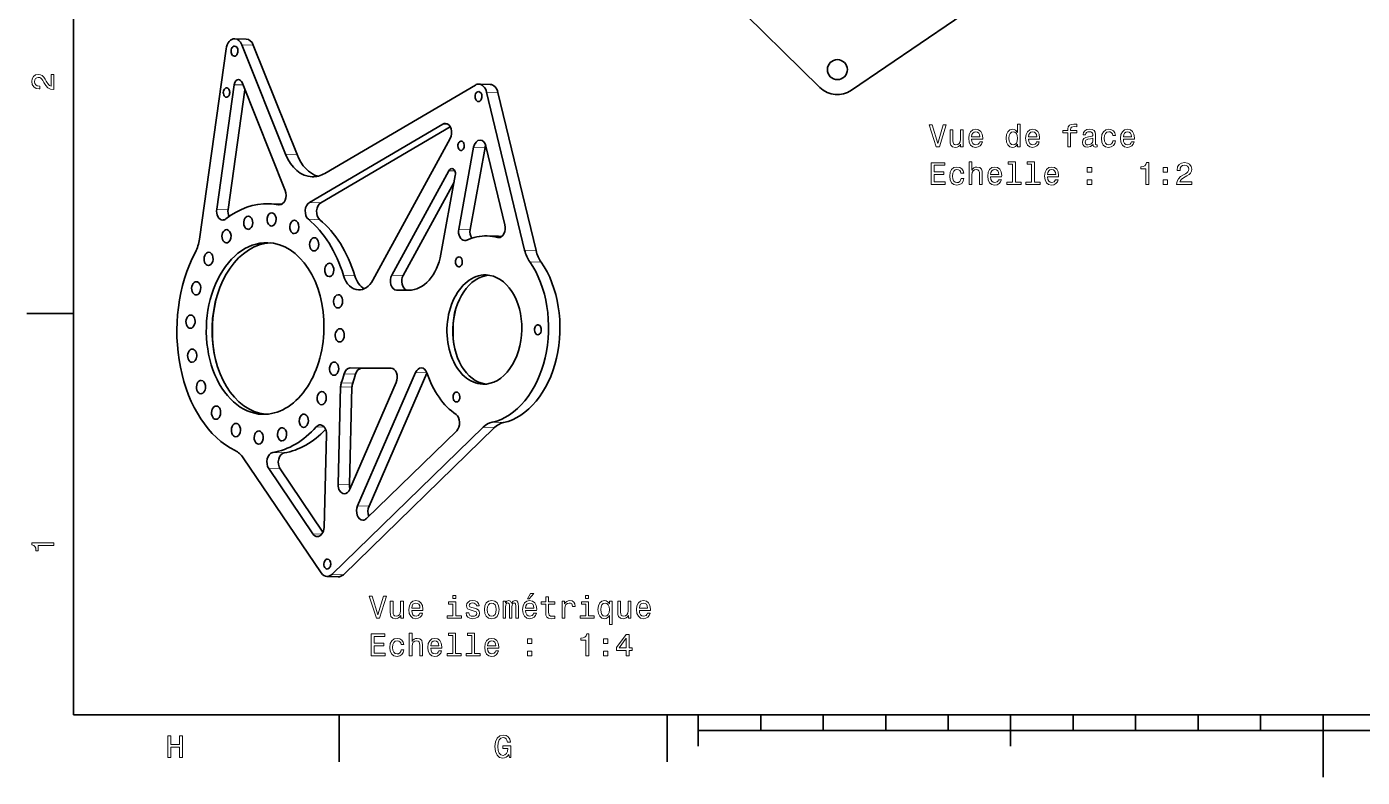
# Model space of a CAD drawing. Extents: x 0 to 420, y 0 to 297.
# Drawn here: x 2.5 to 216.3, y 0 to 120.2 of the extents above; entities that cross this region are included whole.
import ezdxf

# ---------------------------------------------------------------- set-up
doc = ezdxf.new("R2010")
doc.units = 0

msp = doc.modelspace()

# ---------------------------------------------------------------- linework, layer by layer
at = {"color": 7, "lineweight": 35}
for p, q in [((10, 287), (10, 10)), ((203.941559, 157.397064), (134.52124, 110.038849)), ((129.4646, 110.489006), (92.093521, 147.182709)), ((34.419998, 116.660278), (30.148701, 86.207352)), ((32.911587, 91.018806), (35.704182, 110.929092)), ((74.338333, 110.881699), (50.223541, 96.72876)), ((76.117523, 109.730698), (82.2071, 84.435989)), ((77.938835, 109.675842), (84.028412, 84.381126)), ((69.122787, 104.614227), (47.74585, 92.06813)), ((70.294945, 104.178375), (49.567162, 92.013268)), ((70.284386, 102.306519), (57.893433, 79.629662)), ((64.75972, 64.859703), (55.469994, 43.477299)), ((66.554886, 64.744667), (57.291306, 43.42244)), ((75.562202, 56.064754), (51.36158, 32.505417)), ((77.383507, 56.009895), (53.182888, 32.450554)), ((56.890366, 41.453918), (71.325478, 55.506519)), ((49.634346, 32.738735), (37.173546, 51.142403)), ((10, 10), (410, 10)), ((110, 7.5), (310, 7.5))]:
    msp.add_line(p, q, dxfattribs=at)
at = {"color": 7, "lineweight": 35, "ltscale": 0.045553}
for p, q in [((37.643452, 118.247604), (35.82214, 118.30246)), ((76.705215, 110.973175), (74.883911, 111.028046)), ((43.091843, 91.817566), (41.270535, 91.872421)), ((78.035332, 86.651627), (76.21402, 86.70649)), ((52.380989, 32.106918), (50.559677, 32.161781))]:
    msp.add_line(p, q, dxfattribs=at)
at = {"color": 7, "lineweight": 13, "ltscale": 0.045553}
for p, q in [((38.771446, 117.28421), (36.950134, 117.339066)), ((77.938835, 109.675842), (76.117523, 109.730698)), ((75.865921, 100.847679), (74.044609, 100.902542)), ((45.76886, 99.737869), (43.947548, 99.792725)), ((49.567162, 92.013268), (47.74585, 92.06813)), ((34.732895, 90.963943), (32.911587, 91.018806)), ((49.411995, 89.312279), (47.590687, 89.367142)), ((73.475899, 87.759453), (71.654587, 87.814316)), ((84.028412, 84.381126), (82.2071, 84.435989)), ((84.843048, 82.516243), (83.021744, 82.571106)), ((55.020691, 80.331955), (53.199383, 80.386818)), ((62.760021, 80.392578), (60.938709, 80.447441)), ((55.132221, 64.557892), (53.310913, 64.612755)), ((56.10783, 65.512367), (54.286522, 65.56723)), ((54.568398, 62.493904), (52.747086, 62.548767)), ((54.680759, 63.123272), (52.859451, 63.178131)), ((77.383507, 56.009895), (75.562202, 56.064754)), ((78.824211, 56.818047), (77.002899, 56.872906)), ((43.70734, 51.957645), (41.886032, 52.012505)), ((43.059559, 49.400864), (41.238251, 49.455727)), ((54.152267, 46.896141), (52.330959, 46.951004)), ((57.291306, 43.42244), (55.469994, 43.477299)), ((53.182888, 32.450554), (51.36158, 32.505417))]:
    msp.add_line(p, q, dxfattribs=at)
at = {"color": 7, "lineweight": 35, "ltscale": 0.472254}
for p, q in [((43.947548, 99.792725), (36.950134, 117.339066)), ((45.76886, 99.737869), (38.771446, 117.28421))]:
    msp.add_line(p, q, dxfattribs=at)
at = {"color": 7, "lineweight": 35, "ltscale": 0.46587}
msp.add_line((36.96925, 111.268486), (43.872078, 93.95932), dxfattribs=at)
at = {"color": 7, "lineweight": 35, "ltscale": 0.483943}
msp.add_line((34.732895, 90.963943), (37.421669, 110.134018), dxfattribs=at)
at = {"color": 7, "lineweight": 13, "ltscale": 0.035452}
msp.add_line((37.121624, 110.886398), (35.704182, 110.929092), dxfattribs=at)
at = {"color": 7, "lineweight": 13, "ltscale": 0.020281}
msp.add_line((69.933678, 104.589798), (69.122787, 104.614227), dxfattribs=at)
at = {"color": 7, "lineweight": 35, "ltscale": 0.332616}
for p, q in [((71.654587, 87.814316), (74.044609, 100.902542)), ((73.475899, 87.759453), (75.865921, 100.847679))]:
    msp.add_line(p, q, dxfattribs=at)
at = {"color": 7, "lineweight": 35, "ltscale": 0.324334}
msp.add_line((76.007416, 101.074432), (79.04393, 88.461426), dxfattribs=at)
at = {"color": 7, "lineweight": 35, "ltscale": 0.475835}
msp.add_line((70.065239, 97.150024), (60.938709, 80.447441), dxfattribs=at)
at = {"color": 7, "lineweight": 35, "ltscale": 0.32011}
msp.add_line((68.809258, 83.8116), (71.109413, 96.407692), dxfattribs=at)
at = {"color": 7, "lineweight": 13, "ltscale": 0.024057}
msp.add_line((71.027084, 97.121048), (70.065239, 97.150024), dxfattribs=at)
at = {"color": 7, "lineweight": 35, "ltscale": 0.424809}
msp.add_line((70.907883, 95.304085), (62.760021, 80.392578), dxfattribs=at)
at = {"color": 7, "lineweight": 13, "ltscale": 0.005831}
msp.add_line((43.052666, 91.689407), (42.819546, 91.696434), dxfattribs=at)
at = {"color": 7, "lineweight": 13, "ltscale": 0.008248}
msp.add_line((78.193268, 86.45047), (77.863495, 86.460403), dxfattribs=at)
at = {"color": 7, "lineweight": 35, "ltscale": 0.048578}
msp.add_line((61.708881, 78.029663), (63.651974, 78.020348), dxfattribs=at)
at = {"color": 7, "lineweight": 35, "ltscale": 0.1875}
for p, q in [((10, 74.300003), (2.5, 74.300003)), ((52.5, 10), (52.5, 2.5)), ((105, 10), (105, 2.5))]:
    msp.add_line(p, q, dxfattribs=at)
at = {"color": 7, "lineweight": 35, "ltscale": 0.16329}
msp.add_line((60.818043, 65.535919), (54.286522, 65.56723), dxfattribs=at)
at = {"color": 7, "lineweight": 35, "ltscale": 0.124052}
msp.add_line((61.069855, 65.488579), (56.10783, 65.512367), dxfattribs=at)
at = {"color": 7, "lineweight": 13, "ltscale": 0.000858}
msp.add_line((60.852345, 65.534882), (60.818043, 65.535919), dxfattribs=at)
at = {"color": 7, "lineweight": 13, "ltscale": 0.044363}
msp.add_line((66.533455, 64.806274), (64.75972, 64.859703), dxfattribs=at)
at = {"color": 7, "lineweight": 35, "ltscale": 0.390083}
for p, q in [((52.330959, 46.951004), (52.747086, 62.548767)), ((54.152267, 46.896141), (54.568398, 62.493904))]:
    msp.add_line(p, q, dxfattribs=at)
at = {"color": 7, "lineweight": 35, "ltscale": 0.466339}
msp.add_line((61.6548, 63.254501), (54.221825, 46.145832), dxfattribs=at)
at = {"color": 7, "lineweight": 13, "ltscale": 0.032438}
msp.add_line((50.145432, 56.086525), (48.848503, 56.125587), dxfattribs=at)
at = {"color": 7, "lineweight": 35, "ltscale": 0.372362}
msp.add_line((50.091599, 40.031334), (50.488823, 54.920509), dxfattribs=at)
at = {"color": 7, "lineweight": 35, "ltscale": 0.316033}
msp.add_line((41.238251, 49.455727), (48.325684, 38.988121), dxfattribs=at)
at = {"color": 7, "lineweight": 35, "ltscale": 0.3061}
msp.add_line((43.059559, 49.400864), (49.924255, 39.26223), dxfattribs=at)
at = {"color": 7, "lineweight": 13, "ltscale": 0.03533}
msp.add_line((49.738258, 38.945572), (48.325684, 38.988121), dxfattribs=at)
at = {"color": 7, "lineweight": 35, "ltscale": 0.125}
for p, q in [((110, 10), (110, 5)), ((160, 10), (160, 5))]:
    msp.add_line(p, q, dxfattribs=at)
at = {"color": 7, "lineweight": 35, "ltscale": 0.0625}
for p, q in [((120, 10), (120, 7.5)), ((130, 10), (130, 7.5)), ((140, 10), (140, 7.5)), ((150, 10), (150, 7.5)), ((170, 10), (170, 7.5)), ((180, 10), (180, 7.5)), ((190, 10), (190, 7.5)), ((200, 10), (200, 7.5))]:
    msp.add_line(p, q, dxfattribs=at)
at = {"color": 7, "lineweight": 35, "ltscale": 0.25}
msp.add_line((210, 10), (210, 0), dxfattribs=at)
at = {"color": 7, "lineweight": 13}
for points in [[(6.833213, 110.169449), (6.833213, 112.575073), (6.399496, 112.575073), (6.399496, 110.673775), (6.162464, 110.779686), (5.965778, 110.961243), (5.607709, 111.521034), (5.456412, 111.818588), (5.239553, 112.151443), (4.987392, 112.388474), (4.689842, 112.524643), (4.351945, 112.575073), (3.928314, 112.489334), (3.595461, 112.252304), (3.383646, 111.889191), (3.307997, 111.420174), (3.393732, 110.93602), (3.630764, 110.567871), (4.009006, 110.330833), (4.508286, 110.250145), (4.578891, 110.250145), (4.578891, 110.709076), (4.538545, 110.709076), (4.195605, 110.754463), (3.943444, 110.890633), (3.782061, 111.107491), (3.726585, 111.394958), (3.777017, 111.687462), (3.903098, 111.90432), (4.099784, 112.045532), (4.346902, 112.095963), (4.578891, 112.060661), (4.775577, 111.964844), (4.947046, 111.803459), (5.098343, 111.581558), (5.259727, 111.284004), (5.572406, 110.789772), (5.90526, 110.441788), (6.308718, 110.235016), (6.818084, 110.169449)], [(149.213058, 104.491592), (148.335526, 101.511047), (147.4328, 104.491592), (146.95369, 104.491592), (148.083374, 100.986549), (148.587692, 100.986549), (149.692154, 104.491592)], [(152.415497, 103.694763), (151.971695, 103.694763), (151.971695, 102.131363), (151.921265, 101.76825), (151.775009, 101.506004), (151.548065, 101.34462), (151.250519, 101.294189), (151.013489, 101.334534), (150.862183, 101.455566), (150.776459, 101.662338), (150.756287, 101.954849), (150.756287, 103.694763), (150.312469, 103.694763), (150.312469, 101.914505), (150.327606, 101.556435), (150.423431, 101.258881), (150.715942, 100.986549), (151.184952, 100.890732), (151.437119, 100.926033), (151.653976, 101.016808), (151.840576, 101.173149), (151.991867, 101.400093), (151.991867, 100.986549), (152.415497, 100.986549)], [(153.751953, 102.212051), (155.527176, 102.212051), (155.532211, 102.418823), (155.451523, 102.998795), (155.22963, 103.432518), (154.876602, 103.694763), (154.407578, 103.790581), (153.948639, 103.68972), (153.595612, 103.407295), (153.368668, 102.948364), (153.287979, 102.343178), (153.363632, 101.722862), (153.590576, 101.268967), (153.938553, 100.986549), (154.392456, 100.890732), (154.785828, 100.956291), (155.108582, 101.127762), (155.345612, 101.400093), (155.481781, 101.763206), (155.04303, 101.763206), (154.95224, 101.561478), (154.821121, 101.410179), (154.447922, 101.289146), (154.160461, 101.34462), (153.943604, 101.521133), (153.802383, 101.808594), (153.751953, 102.196922)], [(153.751953, 102.585251), (153.807434, 102.933235), (153.943604, 103.190437), (154.150375, 103.346779), (154.422714, 103.402252), (154.690002, 103.346779), (154.896774, 103.190437), (155.022858, 102.933235), (155.068237, 102.585251)], [(161.099945, 101.405136), (161.099945, 100.986549), (161.543747, 100.986549), (161.543747, 104.60759), (161.10498, 104.60759), (161.10498, 103.281219), (160.76709, 103.664505), (160.560318, 103.75528), (160.323288, 103.790581), (159.894608, 103.68972), (159.561752, 103.407295), (159.344894, 102.953407), (159.269257, 102.343178), (159.344894, 101.732948), (159.561752, 101.27401), (159.894608, 100.986549), (160.323288, 100.890732), (160.560318, 100.926033), (160.772125, 101.016808)], [(160.398926, 103.392166), (160.691437, 103.321564), (160.913345, 103.124878), (161.044464, 102.797066), (161.094894, 102.343178), (161.044464, 101.884247), (160.913345, 101.556435), (160.691437, 101.354706), (160.398926, 101.289146), (160.121552, 101.354706), (159.909744, 101.556435), (159.768524, 101.88929), (159.723145, 102.343178), (159.768524, 102.792023), (159.909744, 103.119835), (160.121552, 103.321564)], [(162.860031, 102.212051), (164.635239, 102.212051), (164.640289, 102.418823), (164.559601, 102.998795), (164.337692, 103.432518), (163.984665, 103.694763), (163.515656, 103.790581), (163.056717, 103.68972), (162.70369, 103.407295), (162.476746, 102.948364), (162.396057, 102.343178), (162.471695, 101.722862), (162.698639, 101.268967), (163.046631, 100.986549), (163.500519, 100.890732), (163.89389, 100.956291), (164.21666, 101.127762), (164.45369, 101.400093), (164.589859, 101.763206), (164.151093, 101.763206), (164.060318, 101.561478), (163.929199, 101.410179), (163.556, 101.289146), (163.268524, 101.34462), (163.051666, 101.521133), (162.910461, 101.808594), (162.860031, 102.196922)], [(162.860031, 102.585251), (162.915497, 102.933235), (163.051666, 103.190437), (163.258438, 103.346779), (163.530777, 103.402252), (163.798065, 103.346779), (164.004837, 103.190437), (164.13092, 102.933235), (164.176315, 102.585251)], [(169.159027, 103.225746), (169.159027, 100.986549), (169.602829, 100.986549), (169.602829, 103.225746), (170.611465, 103.225746), (170.611465, 103.603981), (169.602829, 103.603981), (169.602829, 103.770409), (169.638123, 103.972137), (169.75412, 104.108307), (169.950806, 104.188995), (170.233231, 104.219261), (170.611465, 104.199089), (170.611465, 104.582367), (170.132355, 104.60759), (169.698639, 104.562195), (169.396057, 104.426033), (169.214493, 104.188995), (169.159027, 103.851105), (169.159027, 103.603981), (168.347061, 103.603981), (168.347061, 103.225746)], [(173.188553, 101.339577), (173.188553, 101.324448), (173.213776, 101.152977), (173.289429, 101.031937), (173.607147, 100.936119), (173.854263, 100.976463), (173.854263, 101.319405), (173.748352, 101.304276), (173.607147, 101.369835), (173.581924, 101.571564), (173.581924, 102.973579), (173.521408, 103.33165), (173.344894, 103.583809), (173.037262, 103.735107), (172.603546, 103.790581), (172.179916, 103.730064), (171.867233, 103.558594), (171.670547, 103.291306), (171.60498, 102.938278), (171.60498, 102.90802), (172.003403, 102.90802), (172.038696, 103.119835), (172.149658, 103.271133), (172.331207, 103.361908), (172.588409, 103.397209), (172.835541, 103.371994), (173.012039, 103.296349), (173.11795, 103.165222), (173.153259, 102.983665), (173.133087, 102.771851), (173.052399, 102.665947), (172.850662, 102.615509), (172.472412, 102.575165), (172.038696, 102.48439), (171.731064, 102.323006), (171.549515, 102.070847), (171.494034, 101.697647), (171.544464, 101.364792), (171.700806, 101.117676), (171.952972, 100.961334), (172.300949, 100.905861), (172.769974, 101.011765)], [(176.340576, 102.797066), (176.779327, 102.797066), (176.688553, 103.200523), (176.471695, 103.51825), (176.133804, 103.714935), (175.695038, 103.790581), (175.210892, 103.68972), (174.842743, 103.407295), (174.610748, 102.948364), (174.53006, 102.333092), (174.605713, 101.722862), (174.832642, 101.268967), (175.19072, 100.986549), (175.679916, 100.890732), (176.113632, 100.966377), (176.451523, 101.178192), (176.683517, 101.511047), (176.784378, 101.954849), (176.360748, 101.954849), (176.285095, 101.672432), (176.14389, 101.460609), (175.942154, 101.329491), (175.695038, 101.289146), (175.387405, 101.354706), (175.165497, 101.556435), (175.029327, 101.884247), (174.983948, 102.348221), (175.029327, 102.802109), (175.170547, 103.129921), (175.397491, 103.33165), (175.695038, 103.402252), (175.957291, 103.356865), (176.153976, 103.240875), (176.285095, 103.049232)], [(178.040146, 102.212051), (179.815353, 102.212051), (179.820404, 102.418823), (179.739716, 102.998795), (179.517807, 103.432518), (179.16478, 103.694763), (178.695755, 103.790581), (178.236832, 103.68972), (177.883804, 103.407295), (177.65686, 102.948364), (177.576172, 102.343178), (177.65181, 101.722862), (177.878754, 101.268967), (178.226746, 100.986549), (178.680634, 100.890732), (179.074005, 100.956291), (179.396774, 101.127762), (179.633804, 101.400093), (179.769974, 101.763206), (179.331207, 101.763206), (179.240433, 101.561478), (179.109314, 101.410179), (178.736115, 101.289146), (178.448639, 101.34462), (178.231781, 101.521133), (178.090576, 101.808594), (178.040146, 102.196922)], [(178.040146, 102.585251), (178.095612, 102.933235), (178.231781, 103.190437), (178.438553, 103.346779), (178.710892, 103.402252), (178.97818, 103.346779), (179.184952, 103.190437), (179.311035, 102.933235), (179.356415, 102.585251)], [(173.138123, 101.934677), (173.077606, 101.672432), (172.916229, 101.470695), (172.674149, 101.339577), (172.376602, 101.294189), (172.184952, 101.319405), (172.048782, 101.400093), (171.963058, 101.541306), (171.937836, 101.737991), (171.958008, 101.914505), (172.038696, 102.040581), (172.361465, 102.181793), (172.769974, 102.24231), (173.138123, 102.36335)], [(147.276459, 94.93972), (149.495468, 94.93972), (149.495468, 95.36335), (147.740433, 95.36335), (147.740433, 96.548508), (149.303833, 96.548508), (149.303833, 96.967094), (147.740433, 96.967094), (147.740433, 98.01609), (149.455124, 98.01609), (149.455124, 98.43972), (147.276459, 98.43972)], [(153.363632, 94.93972), (153.807434, 94.93972), (153.807434, 96.50312), (153.852829, 96.861191), (153.999069, 97.123436), (154.226028, 97.284821), (154.52861, 97.345337), (154.770691, 97.294907), (154.921982, 97.158737), (154.997635, 96.931793), (155.022858, 96.629204), (155.022858, 94.93972), (155.46666, 94.93972), (155.46666, 96.719978), (155.446487, 97.078049), (155.355698, 97.375603), (155.058151, 97.647934), (154.594177, 97.743752), (154.34201, 97.70845), (154.125153, 97.612633), (153.943604, 97.461334), (153.807434, 97.254562), (153.807434, 98.56076), (153.363632, 98.56076)], [(160.318237, 98.187561), (160.318237, 95.31292), (159.405411, 95.31292), (159.405411, 94.93972), (161.66983, 94.93972), (161.66983, 95.31292), (160.762039, 95.31292), (160.762039, 98.56076), (159.622269, 98.56076), (159.622269, 98.187561)], [(163.354263, 98.187561), (163.354263, 95.31292), (162.441437, 95.31292), (162.441437, 94.93972), (164.705841, 94.93972), (164.705841, 95.31292), (163.798065, 95.31292), (163.798065, 98.56076), (162.658295, 98.56076), (162.658295, 98.187561)], [(181.641006, 94.93972), (182.099945, 94.93972), (182.099945, 98.464935), (181.757004, 98.464935), (181.666229, 98.157303), (181.484665, 97.950531), (181.207291, 97.829491), (180.824005, 97.789146), (180.824005, 97.431076), (181.641006, 97.431076)], [(186.573273, 94.93972), (188.978897, 94.93972), (188.978897, 95.373436), (187.077606, 95.373436), (187.183502, 95.610466), (187.365067, 95.807152), (187.924866, 96.165222), (188.222412, 96.316521), (188.555267, 96.533379), (188.792297, 96.785538), (188.928467, 97.083092), (188.978897, 97.42099), (188.893158, 97.84462), (188.656128, 98.177475), (188.29303, 98.38929), (187.824005, 98.464935), (187.339844, 98.379204), (186.971695, 98.142166), (186.734665, 97.763931), (186.653976, 97.264648), (186.653976, 97.194046), (187.112915, 97.194046), (187.112915, 97.23439), (187.158295, 97.577332), (187.294464, 97.829491), (187.511322, 97.990875), (187.798782, 98.046349), (188.091293, 97.995918), (188.308151, 97.869835), (188.449356, 97.673149), (188.499786, 97.426033), (188.464493, 97.194046), (188.368668, 96.99736), (188.207291, 96.82589), (187.985382, 96.674591), (187.687836, 96.513206), (187.193604, 96.200523), (186.845612, 95.867676), (186.63884, 95.464218), (186.573273, 94.954849)], [(152.052383, 96.750237), (152.49115, 96.750237), (152.400375, 97.153694), (152.183517, 97.47142), (151.845612, 97.668106), (151.40686, 97.743752), (150.922714, 97.642891), (150.55455, 97.360466), (150.322571, 96.901535), (150.241867, 96.286263), (150.31752, 95.676033), (150.544464, 95.222137), (150.902527, 94.93972), (151.391724, 94.843903), (151.825439, 94.919548), (152.163345, 95.131363), (152.395325, 95.464218), (152.496201, 95.90802), (152.072571, 95.90802), (151.996918, 95.625603), (151.855698, 95.41378), (151.653976, 95.282661), (151.40686, 95.242317), (151.099228, 95.307877), (150.877319, 95.509605), (150.74115, 95.837418), (150.695755, 96.301392), (150.74115, 96.75528), (150.882355, 97.083092), (151.109314, 97.284821), (151.40686, 97.355423), (151.669098, 97.310036), (151.865784, 97.194046), (151.996918, 97.002403)], [(156.787979, 96.165222), (158.563202, 96.165222), (158.568237, 96.371994), (158.487549, 96.951965), (158.26564, 97.385689), (157.912628, 97.647934), (157.443604, 97.743752), (156.984665, 97.642891), (156.631638, 97.360466), (156.404694, 96.901535), (156.324005, 96.296349), (156.399658, 95.676033), (156.626602, 95.222137), (156.974579, 94.93972), (157.428467, 94.843903), (157.821838, 94.909462), (158.144608, 95.080933), (158.381638, 95.353264), (158.517807, 95.716377), (158.079041, 95.716377), (157.988266, 95.514648), (157.857147, 95.36335), (157.483948, 95.242317), (157.196487, 95.297791), (156.97963, 95.474304), (156.838409, 95.761765), (156.787979, 96.150093)], [(156.787979, 96.538422), (156.84346, 96.886406), (156.97963, 97.143608), (157.186401, 97.29995), (157.458725, 97.355423), (157.726028, 97.29995), (157.9328, 97.143608), (158.058868, 96.886406), (158.104263, 96.538422)], [(165.896057, 96.165222), (167.671265, 96.165222), (167.676315, 96.371994), (167.595612, 96.951965), (167.373718, 97.385689), (167.020691, 97.647934), (166.551666, 97.743752), (166.092743, 97.642891), (165.739716, 97.360466), (165.512772, 96.901535), (165.432068, 96.296349), (165.507721, 95.676033), (165.734665, 95.222137), (166.082657, 94.93972), (166.536545, 94.843903), (166.929916, 94.909462), (167.252686, 95.080933), (167.489716, 95.353264), (167.625885, 95.716377), (167.187119, 95.716377), (167.096344, 95.514648), (166.96521, 95.36335), (166.59201, 95.242317), (166.30455, 95.297791), (166.087692, 95.474304), (165.946487, 95.761765), (165.896057, 96.150093)], [(165.896057, 96.538422), (165.951523, 96.886406), (166.087692, 97.143608), (166.294464, 97.29995), (166.566803, 97.355423), (166.834091, 97.29995), (167.040863, 97.143608), (167.166946, 96.886406), (167.212341, 96.538422)], [(172.275726, 96.896492), (172.971695, 96.896492), (172.971695, 97.647934), (172.275726, 97.647934)], [(184.41983, 96.896492), (185.115784, 96.896492), (185.115784, 97.647934), (184.41983, 97.647934)], [(172.275726, 94.93972), (172.971695, 94.93972), (172.971695, 95.691162), (172.275726, 95.691162)], [(184.41983, 94.93972), (185.115784, 94.93972), (185.115784, 95.691162), (184.41983, 95.691162)], [(6.833213, 37.109222), (6.833213, 37.568153), (3.307997, 37.568153), (3.307997, 37.225216), (3.615634, 37.134438), (3.822406, 36.952881), (3.943444, 36.675503), (3.98379, 36.292217), (4.341859, 36.292217), (4.341859, 37.109222)], [(59.594563, 29.00491), (58.717041, 26.024363), (57.814301, 29.00491), (57.335194, 29.00491), (58.464878, 25.499866), (58.9692, 25.499866), (60.073669, 29.00491)], [(62.797012, 28.20808), (62.353207, 28.20808), (62.353207, 26.64468), (62.302773, 26.281567), (62.156521, 26.01932), (61.929577, 25.857935), (61.632027, 25.807503), (61.394993, 25.847849), (61.243698, 25.968887), (61.157963, 26.175659), (61.137791, 26.468166), (61.137791, 28.20808), (60.693985, 28.20808), (60.693985, 26.42782), (60.709114, 26.069752), (60.804935, 25.772202), (61.097443, 25.499866), (61.566463, 25.404045), (61.818626, 25.439348), (62.035484, 25.530127), (62.222084, 25.686466), (62.373379, 25.913412), (62.373379, 25.499866), (62.797012, 25.499866)], [(64.133469, 26.72537), (65.908684, 26.72537), (65.913727, 26.932142), (65.833031, 27.512114), (65.61113, 27.945831), (65.258102, 28.20808), (64.789085, 28.303902), (64.330154, 28.203037), (63.977127, 27.920616), (63.750179, 27.461681), (63.669491, 26.856495), (63.745136, 26.236177), (63.972084, 25.782288), (64.320068, 25.499866), (64.773956, 25.404045), (65.167328, 25.469606), (65.490097, 25.641077), (65.727127, 25.913412), (65.863297, 26.276524), (65.42453, 26.276524), (65.333755, 26.074795), (65.202629, 25.923498), (64.82943, 25.80246), (64.541969, 25.857935), (64.325111, 26.034449), (64.183899, 26.321913), (64.133469, 26.710241)], [(64.133469, 27.09857), (64.188942, 27.446552), (64.325111, 27.703756), (64.531883, 27.860096), (64.804214, 27.915573), (65.071503, 27.860096), (65.278282, 27.703756), (65.404358, 27.446552), (65.449753, 27.09857)], [(71.173813, 25.873066), (71.173813, 28.117302), (70.034042, 28.117302), (70.034042, 27.739059), (70.730011, 27.739059), (70.730011, 25.873066), (69.822227, 25.873066), (69.822227, 25.499866), (72.091682, 25.499866), (72.091682, 25.873066)], [(71.188942, 29.120903), (70.719925, 29.120903), (70.719925, 28.616581), (71.188942, 28.616581)], [(74.179581, 27.078396), (73.7509, 27.179262), (73.433182, 27.295256), (73.327271, 27.532288), (73.357529, 27.698713), (73.46344, 27.819752), (73.634903, 27.895399), (73.882027, 27.925659), (74.119057, 27.895399), (74.305656, 27.804621), (74.426697, 27.668455), (74.477127, 27.486898), (74.910843, 27.486898), (74.910843, 27.496984), (74.835197, 27.824795), (74.628426, 28.081999), (74.305656, 28.243382), (73.882027, 28.303902), (73.453354, 28.243382), (73.140671, 28.076956), (72.943985, 27.829838), (72.883469, 27.517159), (72.928856, 27.214563), (73.070068, 27.002748), (73.302055, 26.851452), (73.639954, 26.745544), (74.134186, 26.624506), (74.436783, 26.498426), (74.517471, 26.39756), (74.547729, 26.246264), (74.502342, 26.059666), (74.381302, 25.918455), (74.184616, 25.827677), (73.922371, 25.797417), (73.644997, 25.827677), (73.443268, 25.933584), (73.307098, 26.105053), (73.251617, 26.342085), (72.822945, 26.342085), (72.893555, 25.938627), (73.100327, 25.64612), (73.428131, 25.469606), (73.882027, 25.404045), (74.356087, 25.469606), (74.704071, 25.64612), (74.915886, 25.928541), (74.991531, 26.296696), (74.936058, 26.61442), (74.779724, 26.831278), (74.522514, 26.972488)], [(75.758102, 26.851452), (75.838799, 26.236177), (76.070786, 25.782288), (76.438942, 25.499866), (76.933182, 25.404045), (77.422371, 25.499866), (77.790527, 25.777245), (78.022514, 26.231134), (78.108246, 26.851452), (78.022514, 27.466724), (77.790527, 27.925659), (77.422371, 28.203037), (76.933182, 28.303902), (76.438942, 28.203037), (76.070786, 27.920616), (75.838799, 27.466724)], [(76.211998, 26.856495), (76.257385, 27.310385), (76.398598, 27.638195), (76.625542, 27.839924), (76.933182, 27.91053), (77.235771, 27.839924), (77.462715, 27.643238), (77.603928, 27.310385), (77.654358, 26.856495), (77.603928, 26.39756), (77.462715, 26.064709), (77.235771, 25.862978), (76.933182, 25.797417), (76.625542, 25.862978), (76.398598, 26.064709), (76.257385, 26.39756)], [(78.748741, 25.499866), (79.157242, 25.499866), (79.157242, 27.310385), (79.182457, 27.58272), (79.25811, 27.779406), (79.3741, 27.895399), (79.525398, 27.940788), (79.646439, 27.900442), (79.727127, 27.799578), (79.767471, 27.628109), (79.7826, 27.401163), (79.7826, 25.499866), (80.165886, 25.499866), (80.165886, 27.310385), (80.191101, 27.577677), (80.266754, 27.774363), (80.387787, 27.895399), (80.539085, 27.940788), (80.660126, 27.900442), (80.740814, 27.799578), (80.791245, 27.401163), (80.791245, 25.499866), (81.199753, 25.499866), (81.199753, 27.370903), (81.17453, 27.759232), (81.093842, 28.056784), (80.932457, 28.238338), (80.670212, 28.303902), (80.362572, 28.203037), (80.125542, 27.91053), (79.938942, 28.197994), (79.626266, 28.303902), (79.338799, 28.203037), (79.142113, 27.920616), (79.142113, 28.20808), (78.748741, 28.20808)], [(82.349609, 26.72537), (84.124817, 26.72537), (84.129868, 26.932142), (84.049171, 27.512114), (83.827271, 27.945831), (83.474243, 28.20808), (83.005226, 28.303902), (82.546295, 28.203037), (82.193268, 27.920616), (81.966324, 27.461681), (81.885628, 26.856495), (81.961273, 26.236177), (82.188217, 25.782288), (82.536209, 25.499866), (82.990097, 25.404045), (83.383469, 25.469606), (83.706238, 25.641077), (83.943268, 25.913412), (84.07943, 26.276524), (83.640671, 26.276524), (83.549896, 26.074795), (83.41877, 25.923498), (83.04557, 25.80246), (82.758102, 25.857935), (82.541245, 26.034449), (82.40004, 26.321913), (82.349609, 26.710241)], [(82.349609, 27.09857), (82.405083, 27.446552), (82.541245, 27.703756), (82.748016, 27.860096), (83.020355, 27.915573), (83.287643, 27.860096), (83.494415, 27.703756), (83.620499, 27.446552), (83.665886, 27.09857)], [(82.657242, 28.576235), (82.954788, 28.576235), (83.6558, 29.433584), (83.16156, 29.433584)], [(85.5924, 27.739059), (85.5924, 26.382431), (85.622658, 25.94367), (85.76387, 25.641077), (86.046288, 25.464563), (86.525398, 25.404045), (87.049896, 25.429262), (87.049896, 25.812546), (86.666611, 25.782288), (86.318626, 25.822634), (86.132027, 25.948713), (86.051331, 26.16053), (86.036201, 26.45808), (86.036201, 27.739059), (87.049896, 27.739059), (87.049896, 28.117302), (86.036201, 28.117302), (86.036201, 28.909088), (85.5924, 28.909088), (85.5924, 28.117302), (84.825829, 28.117302), (84.825829, 27.739059)], [(88.199745, 25.499866), (88.643555, 25.499866), (88.643555, 27.048138), (88.688942, 27.421337), (88.825104, 27.688627), (89.047012, 27.85001), (89.344559, 27.905487), (89.566467, 27.870184), (89.732887, 27.76932), (89.833755, 27.597849), (89.869057, 27.36586), (90.317902, 27.36586), (90.257385, 27.774363), (90.090958, 28.06687), (89.813583, 28.243382), (89.435333, 28.303902), (89.178131, 28.263556), (88.95623, 28.162691), (88.759544, 27.99122), (88.603203, 27.759232), (88.603203, 28.20808), (88.199745, 28.20808)], [(92.425972, 25.873066), (92.425972, 28.117302), (91.286201, 28.117302), (91.286201, 27.739059), (91.982162, 27.739059), (91.982162, 25.873066), (91.074387, 25.873066), (91.074387, 25.499866), (93.343842, 25.499866), (93.343842, 25.873066)], [(92.441101, 29.120903), (91.972076, 29.120903), (91.972076, 28.616581), (92.441101, 28.616581)], [(95.76963, 27.789492), (95.613289, 28.016438), (95.436783, 28.17782), (95.230003, 28.268599), (94.992973, 28.303902), (94.564301, 28.203037), (94.231445, 27.920616), (94.014587, 27.466724), (93.938934, 26.856495), (94.014587, 26.24122), (94.231445, 25.787331), (94.564301, 25.499866), (94.992973, 25.404045), (95.230003, 25.434305), (95.431732, 25.520039), (95.608246, 25.67638), (95.76963, 25.913412), (95.76963, 24.450874), (96.21344, 24.450874), (96.21344, 28.20808), (95.76963, 28.20808)], [(94.39283, 26.856495), (94.438217, 27.305342), (94.57943, 27.633152), (94.791245, 27.834881), (95.068619, 27.905487), (95.36113, 27.834881), (95.583031, 27.638195), (95.714157, 27.310385), (95.764587, 26.856495), (95.714157, 26.39756), (95.583031, 26.069752), (95.36113, 25.868023), (95.068619, 25.80246), (94.791245, 25.868023), (94.57943, 26.069752), (94.438217, 26.402605)], [(99.229279, 28.20808), (98.785477, 28.20808), (98.785477, 26.64468), (98.735046, 26.281567), (98.588791, 26.01932), (98.361847, 25.857935), (98.064301, 25.807503), (97.827271, 25.847849), (97.675964, 25.968887), (97.590233, 26.175659), (97.570061, 26.468166), (97.570061, 28.20808), (97.126259, 28.20808), (97.126259, 26.42782), (97.141388, 26.069752), (97.237213, 25.772202), (97.529716, 25.499866), (97.998734, 25.404045), (98.2509, 25.439348), (98.467758, 25.530127), (98.654358, 25.686466), (98.805649, 25.913412), (98.805649, 25.499866), (99.229279, 25.499866)], [(100.565735, 26.72537), (102.340958, 26.72537), (102.345993, 26.932142), (102.265305, 27.512114), (102.043404, 27.945831), (101.690376, 28.20808), (101.221359, 28.303902), (100.762421, 28.203037), (100.409393, 27.920616), (100.182449, 27.461681), (100.101761, 26.856495), (100.177414, 26.236177), (100.404358, 25.782288), (100.752335, 25.499866), (101.206223, 25.404045), (101.599602, 25.469606), (101.922363, 25.641077), (102.159393, 25.913412), (102.295563, 26.276524), (101.856804, 26.276524), (101.766022, 26.074795), (101.634903, 25.923498), (101.261703, 25.80246), (100.974243, 25.857935), (100.757385, 26.034449), (100.616165, 26.321913), (100.565735, 26.710241)], [(100.565735, 27.09857), (100.621216, 27.446552), (100.757385, 27.703756), (100.964157, 27.860096), (101.236488, 27.915573), (101.503784, 27.860096), (101.710556, 27.703756), (101.836632, 27.446552), (101.882019, 27.09857)], [(57.657963, 19.453037), (59.876984, 19.453037), (59.876984, 19.876669), (58.121941, 19.876669), (58.121941, 21.061827), (59.685341, 21.061827), (59.685341, 21.480415), (58.121941, 21.480415), (58.121941, 22.529406), (59.836636, 22.529406), (59.836636, 22.953037), (57.657963, 22.953037)], [(62.433899, 21.263556), (62.872658, 21.263556), (62.781883, 21.667015), (62.565022, 21.984737), (62.227127, 22.181423), (61.788364, 22.257072), (61.304214, 22.156208), (60.936058, 21.873787), (60.704071, 21.414852), (60.623379, 20.79958), (60.699028, 20.189348), (60.925972, 19.735458), (61.284042, 19.453037), (61.773235, 19.357216), (62.206955, 19.432865), (62.544849, 19.64468), (62.776836, 19.977533), (62.877701, 20.421337), (62.454071, 20.421337), (62.378422, 20.138916), (62.237213, 19.927101), (62.035484, 19.795977), (61.788364, 19.75563), (61.480728, 19.821194), (61.258827, 20.022923), (61.122658, 20.350731), (61.077271, 20.814709), (61.122658, 21.268599), (61.26387, 21.596409), (61.490814, 21.798138), (61.788364, 21.868744), (62.050613, 21.823355), (62.247299, 21.707359), (62.378422, 21.515717)], [(63.745136, 19.453037), (64.188942, 19.453037), (64.188942, 21.016438), (64.234329, 21.374508), (64.380585, 21.636755), (64.607529, 21.798138), (64.910126, 21.858658), (65.152199, 21.808224), (65.303497, 21.672058), (65.379143, 21.445112), (65.404358, 21.142519), (65.404358, 19.453037), (65.84816, 19.453037), (65.84816, 21.233297), (65.827988, 21.591366), (65.737213, 21.888916), (65.439659, 22.161251), (64.975685, 22.257072), (64.723526, 22.221769), (64.506668, 22.125948), (64.325111, 21.974651), (64.188942, 21.767879), (64.188942, 23.074074), (63.745136, 23.074074)], [(67.169487, 20.678541), (68.944702, 20.678541), (68.949753, 20.885313), (68.869057, 21.465284), (68.647156, 21.899002), (68.294128, 22.161251), (67.825111, 22.257072), (67.366173, 22.156208), (67.013153, 21.873787), (66.786201, 21.414852), (66.705513, 20.809666), (66.781158, 20.189348), (67.008102, 19.735458), (67.356087, 19.453037), (67.809982, 19.357216), (68.203354, 19.422777), (68.526115, 19.594248), (68.763153, 19.866583), (68.899315, 20.229694), (68.460556, 20.229694), (68.369781, 20.027966), (68.238655, 19.876669), (67.865456, 19.75563), (67.577988, 19.811106), (67.36113, 19.987619), (67.219925, 20.275084), (67.169487, 20.663412)], [(67.169487, 21.051741), (67.224968, 21.399723), (67.36113, 21.656927), (67.567902, 21.813267), (67.84024, 21.868744), (68.107529, 21.813267), (68.314301, 21.656927), (68.440384, 21.399723), (68.485771, 21.051741)], [(70.699753, 22.700876), (70.699753, 19.826237), (69.786926, 19.826237), (69.786926, 19.453037), (72.051331, 19.453037), (72.051331, 19.826237), (71.143555, 19.826237), (71.143555, 23.074074), (70.003784, 23.074074), (70.003784, 22.700876)], [(73.735771, 22.700876), (73.735771, 19.826237), (72.822945, 19.826237), (72.822945, 19.453037), (75.087357, 19.453037), (75.087357, 19.826237), (74.179581, 19.826237), (74.179581, 23.074074), (73.03981, 23.074074), (73.03981, 22.700876)], [(76.277557, 20.678541), (78.052773, 20.678541), (78.057816, 20.885313), (77.977127, 21.465284), (77.755226, 21.899002), (77.402199, 22.161251), (76.933182, 22.257072), (76.474243, 22.156208), (76.121216, 21.873787), (75.894272, 21.414852), (75.813583, 20.809666), (75.889229, 20.189348), (76.116173, 19.735458), (76.464157, 19.453037), (76.918045, 19.357216), (77.311417, 19.422777), (77.634186, 19.594248), (77.871216, 19.866583), (78.007385, 20.229694), (77.568626, 20.229694), (77.477844, 20.027966), (77.346725, 19.876669), (76.973526, 19.75563), (76.686058, 19.811106), (76.4692, 19.987619), (76.327988, 20.275084), (76.277557, 20.663412)], [(76.277557, 21.051741), (76.333038, 21.399723), (76.4692, 21.656927), (76.675972, 21.813267), (76.948311, 21.868744), (77.215599, 21.813267), (77.422371, 21.656927), (77.548454, 21.399723), (77.593842, 21.051741)], [(82.657242, 21.409809), (83.35321, 21.409809), (83.35321, 22.161251), (82.657242, 22.161251)], [(92.022514, 19.453037), (92.481445, 19.453037), (92.481445, 22.978252), (92.138504, 22.978252), (92.047729, 22.670616), (91.866173, 22.463844), (91.588791, 22.342808), (91.205505, 22.302462), (91.205505, 21.944391), (92.022514, 21.944391)], [(94.801331, 21.409809), (95.497299, 21.409809), (95.497299, 22.161251), (94.801331, 22.161251)], [(98.462708, 19.453037), (98.916603, 19.453037), (98.916603, 20.320473), (99.415878, 20.320473), (99.415878, 20.72393), (98.916603, 20.72393), (98.916603, 22.877388), (98.457672, 22.877388), (96.92453, 20.764277), (96.92453, 20.320473), (98.462708, 20.320473)], [(97.34816, 20.72393), (98.462708, 22.292374), (98.462708, 20.72393)], [(82.657242, 19.453037), (83.35321, 19.453037), (83.35321, 20.204477), (82.657242, 20.204477)], [(94.801331, 19.453037), (95.497299, 19.453037), (95.497299, 20.204477), (94.801331, 20.204477)], [(25.079971, 3.166787), (25.548992, 3.166787), (25.548992, 4.810879), (26.95101, 4.810879), (26.95101, 3.166787), (27.414986, 3.166787), (27.414986, 6.666787), (26.95101, 6.666787), (26.95101, 5.239553), (25.548992, 5.239553), (25.548992, 6.666787), (25.079971, 6.666787)], [(79.672913, 3.635807), (79.758644, 3.166787), (80.010803, 3.166787), (80.010803, 5.057997), (78.734871, 5.057997), (78.734871, 4.629323), (79.521614, 4.629323), (79.521614, 4.599063), (79.46109, 4.135087), (79.299713, 3.792147), (79.052589, 3.575288), (78.744957, 3.504683), (78.402016, 3.595461), (78.134727, 3.867795), (77.963257, 4.316643), (77.902733, 4.931916), (77.958214, 5.542147), (78.129684, 5.990994), (78.402016, 6.263329), (78.770172, 6.35915), (79.022331, 6.308718), (79.229103, 6.167507), (79.380402, 5.930475), (79.466141, 5.612752), (79.965416, 5.612752), (79.83429, 6.096902), (79.587173, 6.460014), (79.239189, 6.681916), (78.80043, 6.762608), (78.225502, 6.636527), (77.791786, 6.268372), (77.514404, 5.6884), (77.418587, 4.916787), (77.514404, 4.14013), (77.791786, 3.560158), (78.200287, 3.192003), (78.714699, 3.070965), (79.002159, 3.111311), (79.259361, 3.212176), (79.48127, 3.388689)]]:
    msp.add_lwpolyline(points, close=True, dxfattribs=at)
at = {"color": 7, "lineweight": 35}
msp.add_circle((132.267059, 113.343178), 1.6, dxfattribs=at)
msp.add_arc((132.267059, 113.343178), 4, 225.524012, 304.301621, dxfattribs=at)
for centre, major_axis, start_param, end_param in [((35.761963, 116.303368), (0.060219, 1.999092), 0.0000273691, 1.4119603184), ((35.761963, 116.303368), (0.060219, 1.999092), 5.2774891734, 6.2832126763), ((37.583271, 116.248505), (0.060219, 1.999092), 5.2774891734, 6.2832126763), ((35.761963, 116.303368), (0.024086, 0.799637), 0.000025229, 3.1416178826), ((35.761963, 116.303368), (0.024086, 0.799637), 3.1416178826, 4.7297262031), ((35.761963, 116.303368), (0.024086, 0.799637), 4.7297262031, 6.2832105362), ((36.375164, 110.750641), (0.030106, 0.99955), 0.0000273691, 1.4119603184), ((36.375164, 110.750641), (0.030106, 0.99955), 5.2774891734, 6.2832126763), ((34.485352, 109.674629), (0.022583, 0.749657), 0.000025229, 3.1416178826), ((34.485352, 109.674629), (0.022583, 0.749657), 3.1416178826, 4.7297262031), ((34.485352, 109.674629), (0.022583, 0.749657), 4.7297262031, 6.2832105362), ((74.823761, 109.028946), (0.024086, 0.799637), 0.000025229, 3.1416178826), ((74.823761, 109.028946), (0.060219, 1.999092), 0.0000491459, 0.4061464781), ((74.823761, 109.028946), (0.024086, 0.799637), 4.7297262031, 6.2832105362), ((74.823761, 109.028946), (0.060219, 1.999092), 5.0916078067, 6.2832344531), ((76.645065, 108.974083), (0.060219, 1.999092), 5.0916078067, 6.2832344531), ((74.823761, 109.028946), (0.024086, 0.799637), 3.1416178826, 4.7297262031), ((69.486855, 103.224655), (0.045158, 1.499321), 0.0000183889, 0.4061464781), ((69.486855, 103.224655), (0.045158, 1.499321), 4.0741140815, 6.2832036961), ((72.037865, 101.144165), (0.022583, 0.749657), 1.5881335495, 3.1416178826), ((72.037865, 101.144165), (0.022583, 0.749657), 0.000025229, 1.5881335495), ((72.037865, 101.144165), (0.022583, 0.749657), 3.1416178826, 6.2832105362), ((75.037086, 100.548111), (0.045158, 1.499321), 0.0000162339, 1.3528178885), ((75.037086, 100.548111), (0.045158, 1.499321), 5.0916078067, 6.283201541), ((76.858398, 100.493256), (0.045158, 1.499321), 1.0910560553, 1.3528178885), ((48.403202, 103.67659), (0.225807, 7.496597), 2.1358965198, 3.1416309062), ((50.22451, 103.621727), (0.225807, 7.496597), 2.1358965198, 2.9632016005), ((48.403202, 103.67659), (0.225807, 7.496597), 3.1416309062, 3.5477391317), ((70.530464, 96.614441), (0.026344, 0.874603), 0.0000371596, 0.9325214279), ((70.530464, 96.614441), (0.026344, 0.874603), 4.4944105421, 6.2832224668), ((40.667572, 71.881516), (0.602165, 19.990929), 6.2831267311, 6.803210319), ((42.980946, 93.182549), (0.045158, 1.499321), 3.1415483693, 5.2774891734), ((48.109921, 90.678558), (0.045158, 1.499321), 0.4061464781, 2.6558038252), ((49.931229, 90.623703), (0.045158, 1.499321), 0.4061464781, 2.6558038252), ((33.918056, 90.751129), (0.045158, 1.499321), 1.4119603184, 3.1416314138), ((35.739368, 90.696274), (0.045158, 1.499321), 1.4119603184, 2.2208762288), ((37.955753, 88.826736), (0.03199, 1.062019), 6.2831754696, 9.3501014159), ((37.955753, 88.826736), (0.03199, 1.062019), 3.141582816, 6.2831754696), ((41.696899, 89.343002), (0.03199, 1.062019), 6.2831470355, 9.0359421505), ((40.667572, 71.881516), (0.602165, 19.990929), 6.1694244799, 6.2831267311), ((41.696899, 89.343002), (0.03199, 1.062019), 3.1415543819, 6.2831470355), ((42.980946, 93.182549), (0.045158, 1.499321), 3.0278318263, 3.1415483693), ((42.48888, 71.826653), (0.602165, 19.990929), 6.2631452025, 6.2831267311), ((34.480057, 86.651749), (0.03199, 1.062019), 0.0000400176, 3.1416326712), ((33.918056, 90.751129), (0.045158, 1.499321), 3.1416314138, 3.6616176654), ((34.480057, 86.651749), (0.03199, 1.062019), 3.3810753741, 6.2832253248), ((37.955753, 88.826736), (0.03199, 1.062019), 3.0669161087, 3.141582816), ((41.696899, 89.343002), (0.03199, 1.062019), 2.7527568433, 3.1415543819), ((45.337292, 88.150024), (0.03199, 1.062019), 0.0000376167, 2.438597578), ((45.337292, 88.150024), (0.03199, 1.062019), 3.1416302703, 6.2832229238), ((40.667572, 71.881516), (0.602165, 19.990929), 5.1723773417, 5.7973964787), ((42.48888, 71.826653), (0.602165, 19.990929), 5.1723773417, 5.7973964787), ((72.647064, 87.459892), (0.045158, 1.499321), 1.3528178885, 3.1415530193), ((74.468376, 87.405029), (0.045158, 1.499321), 1.3528178885, 2.3815587755), ((78.073608, 87.935112), (0.045158, 1.499321), 3.1416342637, 5.0916078067), ((26.793797, 87.099617), (0.150543, 4.997734), 4.0969625811, 4.553552972), ((40.667572, 71.881516), (0.413986, 13.743767), 0.000025229, 3.1416178826), ((41.578224, 71.854088), (0.413986, 13.743767), 0.0483354848, 3.0932032832), ((34.480057, 86.651749), (0.03199, 1.062019), 3.1416326712, 3.3810753741), ((40.667572, 71.881516), (0.413986, 13.743767), 4.7297262031, 6.2832105362), ((45.337292, 88.150024), (0.03199, 1.062019), 2.438597578, 3.1416302703), ((48.520576, 85.364563), (0.03199, 1.062019), 0.0000111908, 2.1244383126), ((48.520576, 85.364563), (0.03199, 1.062019), 3.1416038444, 6.283196498), ((72.647064, 87.459892), (0.045158, 1.499321), 3.1415530193, 3.4647986318), ((75.762413, 71.713287), (0.451622, 14.993202), 0.0000010522, 0.3232059782), ((75.762413, 71.713287), (0.451622, 14.993202), 6.1212197169, 6.2831863594), ((78.073608, 87.935112), (0.045158, 1.499321), 2.9796270633, 3.1416342637), ((77.583717, 71.658432), (0.451622, 14.993202), 6.2336220707, 6.2831863594), ((40.667572, 71.881516), (0.620979, 20.615654), 0.9553699275, 2.8392677195), ((31.610035, 83.030952), (0.03199, 1.062019), 6.2831661306, 9.4247587842), ((31.610035, 83.030952), (0.03199, 1.062019), 3.6952346394, 6.2831661306), ((48.520576, 85.364563), (0.03199, 1.062019), 2.1244383126, 3.1416038444), ((63.790329, 85.60392), (0.228386, 7.582001), 3.1589298763, 4.4944105421), ((85.441521, 86.190376), (0.150543, 4.997734), 1.9500151531, 2.4010419649), ((87.262833, 86.135513), (0.150543, 4.997734), 1.9500151531, 2.4010419649), ((31.610035, 83.030952), (0.03199, 1.062019), 3.141573477, 3.6952346394), ((50.935158, 81.259293), (0.03199, 1.062019), 6.2831456394, 8.0934643545), ((50.935158, 81.259293), (0.03199, 1.062019), 3.1415529858, 6.2831456394), ((71.68, 82.556458), (0.024086, 0.799637), 0.0000149477, 3.1416076013), ((71.68, 82.556458), (0.024086, 0.799637), 3.1416076013, 3.6825286519), ((71.68, 82.556458), (0.024086, 0.799637), 3.6825286519, 6.2832002549), ((75.762413, 71.713287), (0.451622, 14.993202), 3.3065792654, 5.5426346184), ((77.583717, 71.658432), (0.451622, 14.993202), 3.3065792654, 5.5426346184), ((29.626633, 78.318771), (0.03199, 1.062019), 6.2831568189, 9.4247494725), ((29.626633, 78.318771), (0.03199, 1.062019), 4.0093939048, 6.2831568189), ((50.935158, 81.259293), (0.03199, 1.062019), 1.8102790473, 3.1415529858), ((55.738712, 82.110252), (0.122017, 4.050781), 2.0307846881, 3.1416307183), ((57.56002, 82.055389), (0.122017, 4.050781), 2.0307846881, 2.8070550283), ((55.738712, 82.110252), (0.122017, 4.050781), 3.1416307183, 4.0741140815), ((61.73624, 79.529297), (0.045158, 1.499321), 0.9325214279, 3.1415558276), ((63.557549, 79.474434), (0.045158, 1.499321), 0.9325214279, 2.9101754989), ((75.762413, 71.713287), (0.263443, 8.746033), 0.000025229, 3.1416178826), ((76.673065, 71.68586), (0.263443, 8.746033), 0.0760586384, 3.0654893024), ((75.762413, 71.713287), (0.263443, 8.746033), 4.7297262031, 6.2832105362), ((29.626633, 78.318771), (0.03199, 1.062019), 3.1415641653, 4.0093939048), ((42.48888, 71.826653), (0.451622, 14.993202), 1.2362988914, 1.905241856), ((52.344673, 76.236053), (0.03199, 1.062019), 0.0000171794, 1.4961197819), ((52.344673, 76.236053), (0.03199, 1.062019), 3.141609833, 6.2832024866), ((61.73624, 79.529297), (0.045158, 1.499321), 3.1415558276, 3.1589298763), ((52.344673, 76.236053), (0.03199, 1.062019), 1.4961197819, 3.141609833), ((77.583717, 71.658432), (0.301079, 9.995468), 1.2443669694, 1.8971924875), ((28.723991, 72.976463), (0.03199, 1.062019), 0.0000295072, 3.1416221608), ((28.723991, 72.976463), (0.03199, 1.062019), 4.3235531701, 6.2832148144), ((28.723991, 72.976463), (0.03199, 1.062019), 3.1416221608, 4.3235531701), ((40.667572, 71.881516), (0.413986, 13.743767), 3.1416178826, 4.7297262031), ((52.611153, 70.786568), (0.03199, 1.062019), 1.1819605166, 3.1416221608), ((52.611153, 70.786568), (0.03199, 1.062019), 0.0000295072, 1.1819605166), ((52.611153, 70.786568), (0.03199, 1.062019), 3.1416221608, 6.2832148144), ((75.762413, 71.713287), (0.263443, 8.746033), 3.1416178826, 4.7297262031), ((84.322128, 71.672256), (0.024086, 0.799637), 1.5881335495, 3.1416178826), ((84.322128, 71.672256), (0.024086, 0.799637), 0.000025229, 1.5881335495), ((84.322128, 71.672256), (0.024086, 0.799637), 3.1416178826, 6.2832105362), ((28.990471, 67.526978), (0.03199, 1.062019), 0.0000171794, 3.141609833), ((28.990471, 67.526978), (0.03199, 1.062019), 4.6377124355, 6.2832024866), ((28.990471, 67.526978), (0.03199, 1.062019), 3.141609833, 4.6377124355), ((51.708511, 65.44426), (0.03199, 1.062019), 6.2831568189, 7.1509865584), ((51.708511, 65.44426), (0.03199, 1.062019), 3.1415641653, 6.2831568189), ((51.708511, 65.44426), (0.03199, 1.062019), 0.8678012512, 3.1415641653), ((40.667572, 71.881516), (0.602165, 19.990929), 4.2826668835, 4.3609597192), ((54.259163, 64.067596), (0.045158, 1.499321), 0.0173372227, 1.2193670656), ((42.48888, 71.826653), (0.602165, 19.990929), 4.2826668835, 4.3609597192), ((56.080471, 64.012733), (0.045158, 1.499321), 0.0173372227, 1.2193670656), ((60.790684, 64.036285), (0.045158, 1.499321), 6.2831472182, 6.3005225299), ((60.790684, 64.036285), (0.045158, 1.499321), 4.1846177672, 6.2831472182), ((65.623833, 64.077919), (0.045158, 1.499321), 6.2831646065, 7.3262104208), ((65.623833, 64.077919), (0.045158, 1.499321), 5.2142296775, 6.2831646065), ((75.762413, 71.713287), (0.451622, 14.993202), 2.0726370239, 2.7279941669), ((30.399986, 62.503742), (0.03199, 1.062019), 6.2831456394, 9.424738293), ((30.399986, 62.503742), (0.03199, 1.062019), 3.1415529858, 4.9518717009), ((30.399986, 62.503742), (0.03199, 1.062019), 4.9518717009, 6.2831456394), ((53.773842, 62.525379), (0.045158, 1.499321), 1.1410742299, 1.575820959), ((55.59515, 62.47052), (0.045158, 1.499321), 1.1410742299, 1.575820959), ((49.725105, 60.732079), (0.03199, 1.062019), 0.5536419858, 3.141573477), ((49.725105, 60.732079), (0.03199, 1.062019), 6.2831661306, 6.836827293), ((49.725105, 60.732079), (0.03199, 1.062019), 3.141573477, 6.2831661306), ((71.285103, 60.911152), (0.024086, 0.799637), 6.2831489206, 9.4247415742), ((71.285103, 60.911152), (0.024086, 0.799637), 3.141556267, 5.7769237543), ((71.285103, 60.911152), (0.024086, 0.799637), 5.7769237543, 6.2831489206), ((32.814564, 58.398468), (0.03199, 1.062019), 0.0000111908, 3.1416038444), ((32.814564, 58.398468), (0.03199, 1.062019), 3.1416038444, 5.2660309662), ((32.814564, 58.398468), (0.03199, 1.062019), 5.2660309662, 6.283196498), ((46.855087, 57.111282), (0.03199, 1.062019), 0.2394827205, 3.1416326712), ((46.855087, 57.111282), (0.03199, 1.062019), 0.0000400176, 0.2394827205), ((46.855087, 57.111282), (0.03199, 1.062019), 3.1416326712, 6.2832253248), ((70.769218, 56.748112), (0.045158, 1.499321), 3.7576060772, 5.8695868205), ((35.997852, 55.61301), (0.03199, 1.062019), 0.0000376167, 3.1416302703), ((35.997852, 55.61301), (0.03199, 1.062019), 3.1416302703, 5.5801902316), ((35.997852, 55.61301), (0.03199, 1.062019), 5.5801902316, 6.2832229238), ((40.667572, 71.881516), (0.602165, 19.990929), 3.2746126352, 3.825478306), ((43.379391, 54.936295), (0.03199, 1.062019), 6.2831754696, 9.4247681232), ((43.379391, 54.936295), (0.03199, 1.062019), 3.141582816, 6.2085087623), ((43.379391, 54.936295), (0.03199, 1.062019), 6.2085087623, 6.2831754696), ((42.48888, 71.826653), (0.602165, 19.990929), 3.2746126352, 3.7968291221), ((49.462074, 54.943893), (0.045158, 1.499321), 0.0000396943, 0.6838856524), ((49.462074, 54.943893), (0.045158, 1.499321), 4.7174136126, 6.2832250015), ((77.416397, 51.926109), (0.150543, 4.997734), 0.1649866118, 0.6160134236), ((79.237701, 51.87125), (0.150543, 4.997734), 0.1649866118, 0.6160134236), ((39.638241, 54.420029), (0.03199, 1.062019), 6.2831470355, 9.4247396891), ((39.638241, 54.420029), (0.03199, 1.062019), 3.1415543819, 5.8943494969), ((39.638241, 54.420029), (0.03199, 1.062019), 5.8943494969, 6.2831470355), ((34.709663, 47.587059), (0.150543, 4.997734), 5.5242699822, 5.9808603731), ((41.977413, 50.522331), (0.045158, 1.499321), 0.1330199816, 2.3826773286), ((43.798725, 50.467468), (0.045158, 1.499321), 0.1330199816, 2.3826773286), ((53.357712, 46.92762), (0.045158, 1.499321), 1.575820959, 3.1416126841), ((53.357712, 46.92762), (0.045158, 1.499321), 3.1416126841, 4.1846177672), ((55.17902, 46.872757), (0.045158, 1.499321), 1.575820959, 2.0519046664), ((56.334106, 42.695511), (0.045158, 1.499321), 1.0430251136, 3.1416006416), ((58.155418, 42.640652), (0.045158, 1.499321), 1.0430251136, 2.1616945271), ((56.334106, 42.695511), (0.045158, 1.499321), 3.1416006416, 3.7576060772), ((49.06485, 40.054726), (0.045158, 1.499321), 2.3826773286, 3.1415870721), ((49.06485, 40.054726), (0.045158, 1.499321), 3.1415870721, 4.7174136126), ((50.619904, 34.160873), (0.024086, 0.799637), 0.000025229, 3.1416178826), ((50.619904, 34.160873), (0.024086, 0.799637), 4.7297262031, 6.2832105362), ((50.619904, 34.160873), (0.060219, 1.999092), 2.3826773286, 3.1415883983), ((50.619904, 34.160873), (0.060219, 1.999092), 3.1415883983, 3.7576060772), ((50.619904, 34.160873), (0.024086, 0.799637), 3.1416178826, 4.7297262031), ((52.441212, 34.10601), (0.060219, 1.999092), 3.1415883983, 3.7576060772)]:
    msp.add_ellipse(centre, major_axis=major_axis, ratio=0.684669, start_param=start_param, end_param=end_param, dxfattribs=at)

doc.saveas('drawing.dxf')
